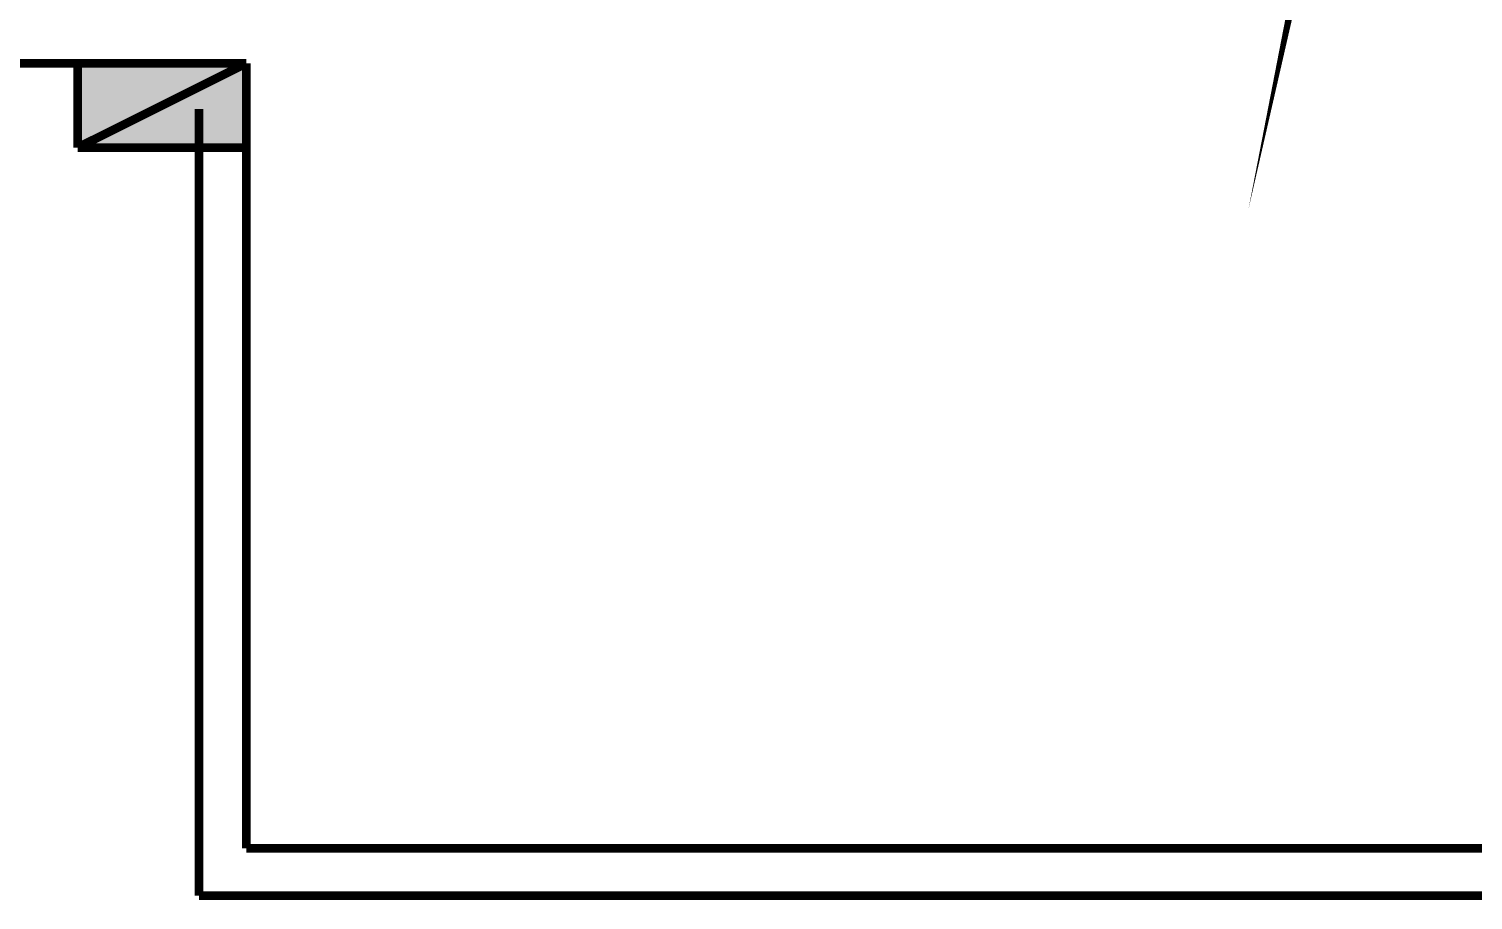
# Model space of a CAD drawing. Header units: inches. Extents: x -524 to 1067, y -71 to 1110.
# Drawn here: x 607.5 to 761.8, y 514.6 to 607.7 of the extents above; entities that cross this region are included whole.
import ezdxf

# ---------------------------------------------------------------- set-up
doc = ezdxf.new("R2010")
doc.units = ezdxf.units.IN
doc.header["$MEASUREMENT"] = 0
doc.layers.add('H', color=7, linetype='Continuous')
doc.layers.add('P', color=7, linetype='Continuous')

msp = doc.modelspace()

# ---------------------------------------------------------------- hatches: boundary and pattern name
at = {"layer": 'H', "linetype": 'Continuous'}
msp.add_hatch(color=256, dxfattribs=at).paths.add_polyline_path([(612.7, 595), (612.7, 604.07), (630.79, 604.07), (630.79, 595), (612.7, 595)])

# ---------------------------------------------------------------- linework, layer by layer
at = {"layer": 'P'}
for points, const_width in [([(746.61, 630.02), (745.71, 626.09), (746.61, 630.73)], 1.29), ([(366.96, 604.07), (630.72, 604.07)], 0.927), ([(612.7, 604.07), (612.7, 595.06)], 0.927), ([(612.7, 595.06), (630.72, 604.07)], 0.927), ([(630.72, 604.07), (612.7, 604.07)], 0.927), ([(612.7, 595.06), (630.72, 604.07)], 0.927), ([(630.72, 604.07), (630.72, 595.06), (612.7, 595.06)], 0.927), ([(625.64, 515.1), (625.64, 599.18)], 0.927), ([(630.72, 520.19), (630.72, 599.18)], 0.927), ([(788.77, 520.19), (630.72, 520.19)], 0.927), ([(793.67, 515.1), (625.64, 515.1)], 0.927)]:
    msp.add_lwpolyline(points, dxfattribs=dict(at, const_width=const_width))

doc.saveas('drawing.dxf')
